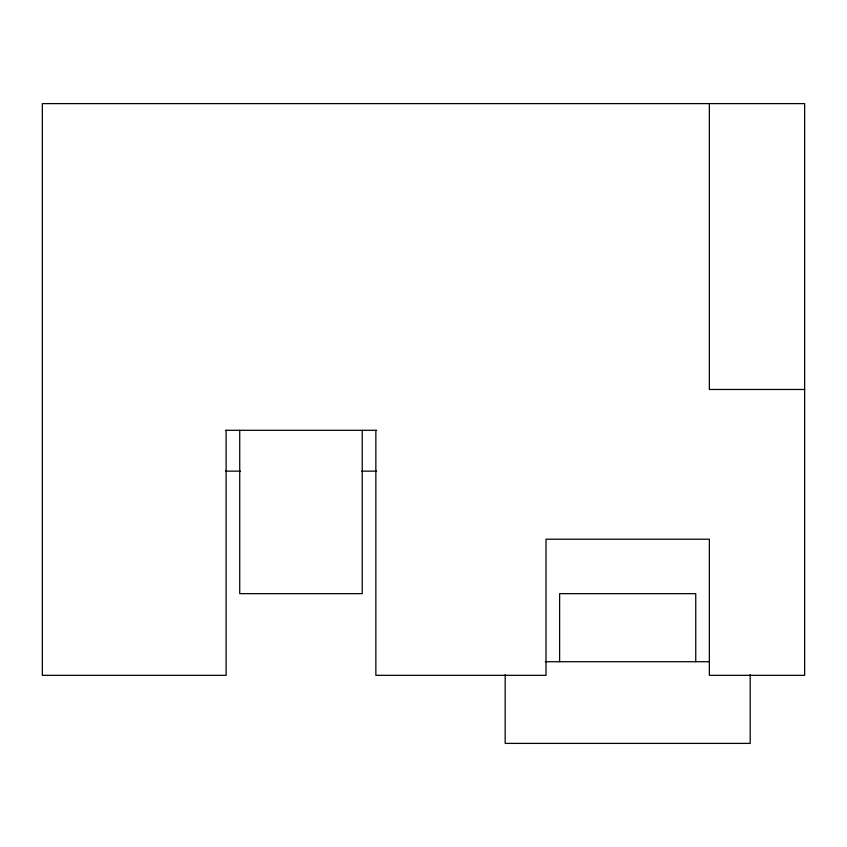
<?xml version="1.0" encoding="UTF-8"?>
<svg xmlns="http://www.w3.org/2000/svg" width="847" height="847" viewBox="0 0 847 847"><rect width="100%" height="100%" fill="white"/><g stroke="black" fill="none" stroke-linecap="round" stroke-linejoin="round"><path stroke-width="1.27" d="M804.65 389.472L709.363 389.472L709.363 103.609M225.683 430.308L376.65 430.308M225.503 471.144L240.548 471.144M361.754 471.144L376.64 471.144M545.362 661.719L709.363 661.719M750.198 674.699L750.198 743.391L505.172 743.391L505.172 674.699M695.747 661.719L695.747 593.652L559.623 593.652L559.623 661.719M375.856 430.308L375.856 675.334L546.008 675.334L546.008 539.211L709.363 539.211L709.363 675.334L804.65 675.334L804.65 103.609L42.35 103.609L42.35 675.334L226.117 675.334L226.117 430.308M362.241 430.308L362.241 593.652L239.733 593.652L239.733 430.308"/></g></svg>
